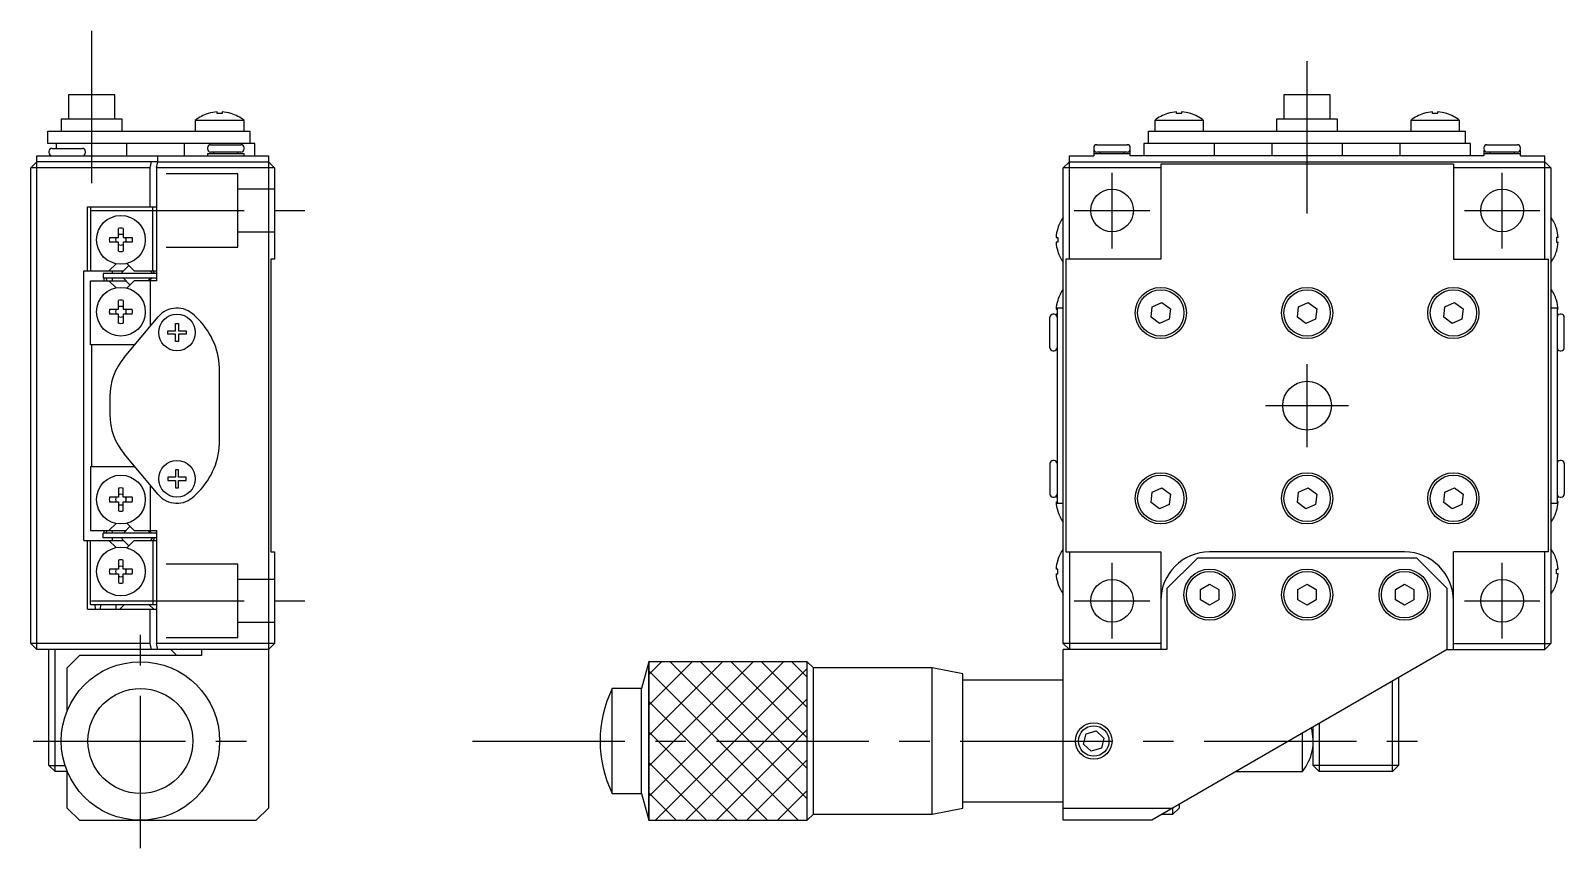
# Model space of a CAD drawing. Extents: x 35 to 392, y -26 to 175.
# Drawn here: x 266.4 to 392.2, y 61.8 to 128.8 of the extents above; entities that cross this region are included whole.
import ezdxf

# ---------------------------------------------------------------- set-up
doc = ezdxf.new("R2010")
doc.units = 0
doc.header["$LTSCALE"] = 10
doc.linetypes.add('CENTER', pattern=[2, 1.25, -0.25, 0.25, -0.25])
doc.linetypes.add('DASHED', pattern=[3.5, 2, -1.5])
doc.layers.get('0').update_dxf_attribs({"linetype": 'CONTINUOUS'})
doc.layers.add('CENTER', color=1, linetype='CENTER')

msp = doc.modelspace()

# ---------------------------------------------------------------- linework, layer by layer
at = {"color": 7, "linetype": 'CONTINUOUS'}
for p, q in [((269.549813, 123.576733), (269.549813, 121.576733)), ((273.349813, 123.576733), (269.549813, 123.576733)), ((273.349813, 121.576733), (273.349813, 123.576733)), ((373.049935, 123.576733), (369.249935, 123.576733)), ((369.249935, 123.576733), (369.249935, 121.576733)), ((373.049935, 121.576733), (373.049935, 123.576733)), ((281.021104, 122.032465), (280.999813, 122.032465)), ((281.749813, 122.032465), (281.749813, 122.164208)), ((282.149813, 122.032465), (281.749813, 122.032465)), ((282.149813, 122.164208), (282.149813, 122.032465)), ((282.899813, 122.032465), (282.878522, 122.032465)), ((359.721227, 122.032465), (359.699935, 122.032465)), ((360.449935, 122.032465), (360.449935, 122.164208)), ((360.849935, 122.032465), (360.449935, 122.032465)), ((360.849935, 122.164208), (360.849935, 122.032465)), ((361.599935, 122.032465), (361.578644, 122.032465)), ((380.721227, 122.032465), (380.699935, 122.032465)), ((381.449935, 122.032465), (381.449935, 122.164208)), ((381.849935, 122.032465), (381.449935, 122.032465)), ((381.849935, 122.164208), (381.849935, 122.032465)), ((382.599935, 122.032465), (382.578644, 122.032465)), ((268.949813, 121.576733), (268.949813, 120.576733)), ((273.949813, 121.576733), (268.949813, 121.576733)), ((273.949813, 120.576733), (273.949813, 121.576733)), ((283.949813, 121.474732), (279.949813, 121.474732)), ((279.949813, 121.474732), (279.949813, 120.576733)), ((283.949813, 120.576733), (283.949813, 121.474732)), ((362.649935, 121.474732), (358.649935, 121.474732)), ((358.649935, 121.474732), (358.649935, 120.576733)), ((362.649935, 120.576733), (362.649935, 121.474732)), ((373.649935, 121.576733), (368.649935, 121.576733)), ((368.649935, 121.576733), (368.649935, 120.576733)), ((373.649935, 120.576733), (373.649935, 121.576733)), ((383.649935, 121.474732), (379.649935, 121.474732)), ((379.649935, 121.474732), (379.649935, 120.576733)), ((383.649935, 120.576733), (383.649935, 121.474732)), ((267.849813, 119.576733), (267.849813, 120.576733)), ((267.849813, 120.576733), (284.449813, 120.576733)), ((284.849813, 119.576733), (267.849813, 119.576733)), ((268.549813, 119.576733), (268.549813, 119.176733)), ((274.349813, 118.576733), (274.349813, 119.576733)), ((279.049813, 119.576733), (279.049813, 118.576733)), ((284.449813, 119.576733), (284.449813, 120.576733)), ((284.849813, 118.576733), (284.849813, 119.576733)), ((357.749935, 119.576733), (357.749935, 118.576733)), ((384.549935, 119.576733), (357.749935, 119.576733)), ((358.149935, 119.576733), (358.149935, 120.576733)), ((358.149935, 120.576733), (384.149935, 120.576733)), ((363.549935, 118.576733), (363.549935, 119.576733)), ((368.249935, 119.576733), (368.249935, 118.576733)), ((374.049935, 118.576733), (374.049935, 119.576733)), ((378.749935, 119.576733), (378.749935, 118.576733)), ((384.149935, 119.576733), (384.149935, 120.576733)), ((384.549935, 118.576733), (384.549935, 119.576733)), ((266.949813, 78.076733), (266.949813, 118.576733)), ((266.949813, 118.576733), (285.949813, 118.576733)), ((267.949813, 118.926733), (267.949813, 118.826733)), ((268.199813, 119.176733), (270.699813, 119.176733)), ((270.949813, 118.826733), (270.949813, 118.926733)), ((276.846271, 118.576733), (276.846271, 118.076733)), ((280.949813, 119.226733), (280.949813, 119.126733)), ((280.949813, 118.726733), (280.949813, 118.576733)), ((283.949813, 118.726733), (280.949813, 118.726733)), ((281.199813, 119.476733), (283.699813, 119.476733)), ((283.699813, 118.876733), (281.199813, 118.876733)), ((281.449813, 118.876733), (281.449813, 118.726733)), ((283.449813, 118.726733), (283.449813, 118.876733)), ((283.949813, 119.126733), (283.949813, 119.226733)), ((283.949813, 118.576733), (283.949813, 118.726733)), ((285.949813, 118.576733), (285.949813, 65.076733)), ((351.649935, 110.076733), (351.649935, 118.576733)), ((351.649935, 118.576733), (353.649935, 118.576733)), ((353.649935, 119.226733), (353.649935, 119.126733)), ((353.649935, 118.926733), (353.649935, 118.826733)), ((356.649935, 118.726733), (353.649935, 118.726733)), ((353.649935, 118.726733), (353.649935, 118.576733)), ((353.899935, 119.476733), (356.399935, 119.476733)), ((356.399935, 118.876733), (353.899935, 118.876733)), ((354.149935, 118.876733), (354.149935, 118.726733)), ((356.149935, 118.726733), (356.149935, 118.876733)), ((356.649935, 119.126733), (356.649935, 119.226733)), ((356.649935, 118.826733), (356.649935, 118.926733)), ((356.649935, 118.576733), (356.649935, 118.726733)), ((385.649935, 118.576733), (356.649935, 118.576733)), ((385.649935, 119.226733), (385.649935, 119.126733)), ((385.649935, 118.926733), (385.649935, 118.826733)), ((388.649935, 118.726733), (385.649935, 118.726733)), ((385.649935, 118.726733), (385.649935, 118.576733)), ((385.899935, 119.476733), (388.399935, 119.476733)), ((388.399935, 118.876733), (385.899935, 118.876733)), ((386.149935, 118.876733), (386.149935, 118.726733)), ((388.149935, 118.726733), (388.149935, 118.876733)), ((388.649935, 119.126733), (388.649935, 119.226733)), ((388.649935, 118.826733), (388.649935, 118.926733)), ((388.649935, 118.576733), (388.649935, 118.726733)), ((388.649935, 118.576733), (390.649935, 118.576733)), ((390.649935, 110.076733), (390.649935, 118.576733)), ((266.949813, 118.076733), (266.449813, 117.576733)), ((266.449813, 78.576733), (266.449813, 117.576733)), ((276.24959, 117.576733), (266.449813, 117.576733)), ((276.846271, 118.076733), (266.949813, 118.076733)), ((276.24959, 114.376733), (276.24959, 117.576733)), ((276.761772, 117.576733), (276.761772, 108.326733)), ((286.449813, 117.576733), (276.761772, 117.576733)), ((276.871049, 118.076733), (285.949813, 118.076733)), ((286.449813, 117.576733), (285.949813, 118.076733)), ((286.449813, 117.576733), (286.449813, 110.076733)), ((351.649935, 118.076733), (351.149935, 117.576733)), ((351.149935, 78.576733), (351.149935, 117.576733)), ((359.149935, 117.576733), (351.149935, 117.576733)), ((351.649935, 118.076733), (390.649935, 118.076733)), ((383.149935, 117.876733), (359.149935, 117.876733)), ((359.149935, 117.876733), (359.149935, 110.076733)), ((383.149935, 117.876733), (383.149935, 110.076733)), ((391.149935, 117.576733), (383.149935, 117.576733)), ((391.149935, 117.576733), (390.649935, 118.076733)), ((391.149935, 117.576733), (391.149935, 78.576733)), ((271.11976, 109.126733), (271.11976, 114.376733)), ((271.11976, 114.376733), (276.761772, 114.376733)), ((271.349754, 114.376733), (271.349754, 109.126733)), ((276.466478, 109.126733), (276.466478, 114.376733)), ((273.649813, 111.876733), (273.649813, 112.605442)), ((274.049813, 112.605442), (274.049813, 111.876733)), ((350.694203, 112.626733), (350.694203, 112.605442)), ((391.605668, 112.626733), (391.605668, 112.605442)), ((272.921104, 111.876733), (273.649813, 111.876733)), ((273.649813, 111.476733), (272.921104, 111.476733)), ((273.649813, 110.748024), (273.649813, 111.476733)), ((274.049813, 111.876733), (274.778522, 111.876733)), ((274.778522, 111.476733), (274.049813, 111.476733)), ((274.049813, 111.476733), (274.049813, 110.748024)), ((350.56246, 111.876733), (350.694203, 111.876733)), ((350.694203, 111.476733), (350.56246, 111.476733)), ((350.694203, 111.876733), (350.694203, 111.476733)), ((350.694203, 110.748024), (350.694203, 110.726733)), ((391.737411, 111.876733), (391.605668, 111.876733)), ((391.605668, 111.876733), (391.605668, 111.476733)), ((391.605668, 111.476733), (391.737411, 111.476733)), ((391.605668, 110.748024), (391.605668, 110.726733)), ((272.871653, 109.126733), (273.472182, 109.713347)), ((274.498376, 109.565667), (273.949677, 109.011552)), ((274.325387, 109.734792), (274.9474, 109.126733)), ((286.449813, 110.076733), (286.149813, 110.076733)), ((286.149813, 110.076733), (286.149813, 86.076733)), ((351.349935, 110.076733), (351.349935, 86.076733)), ((359.149935, 110.076733), (351.349935, 110.076733)), ((383.149935, 110.076733), (390.949935, 110.076733)), ((390.949935, 86.076733), (390.949935, 110.076733)), ((270.811475, 87.026733), (270.811475, 109.126733)), ((270.811475, 109.126733), (274.063732, 109.126733)), ((271.349754, 103.076733), (271.349754, 108.326733)), ((271.349754, 108.326733), (274.272694, 108.326733)), ((272.400165, 108.926733), (272.400165, 108.526733)), ((276.761772, 108.926733), (272.400165, 108.926733)), ((276.761772, 108.526733), (272.400165, 108.526733)), ((272.47954, 108.326752), (272.491807, 108.526805)), ((272.645407, 108.526794), (272.656024, 108.326792)), ((272.871653, 108.326733), (273.472182, 107.740118)), ((273.149813, 108.926733), (273.149813, 109.126733)), ((273.149813, 108.326733), (273.149813, 108.526733)), ((273.949681, 109.011556), (273.898753, 108.926727)), ((274.074977, 108.526763), (274.59534, 107.982562)), ((274.325387, 107.718673), (274.9474, 108.326733)), ((274.9474, 109.126733), (276.761772, 109.126733)), ((276.761772, 108.326733), (274.9474, 108.326733)), ((276.086189, 108.326733), (276.284234, 108.526733)), ((276.214952, 108.351242), (276.19151, 108.326733)), ((276.237927, 108.375446), (276.214952, 108.351242)), ((276.26039, 108.399295), (276.237927, 108.375446)), ((276.24959, 108.326733), (276.24959, 104.566057)), ((276.282297, 108.422741), (276.26039, 108.399295)), ((276.303603, 108.445739), (276.282297, 108.422741)), ((276.324266, 108.468242), (276.303603, 108.445739)), ((276.453849, 108.926883), (276.314953, 109.126656)), ((276.344244, 108.490204), (276.324266, 108.468242)), ((276.363498, 108.511583), (276.344244, 108.490204)), ((276.363448, 108.510228), (276.37833, 108.526831)), ((276.550546, 109.044896), (276.469161, 109.126733)), ((276.608486, 108.926653), (276.550552, 109.04489)), ((276.743326, 108.326733), (276.761772, 108.345224)), ((272.921104, 105.976733), (273.649813, 105.976733)), ((273.649813, 105.976733), (273.649813, 106.705442)), ((274.049813, 106.705442), (274.049813, 105.976733)), ((274.049813, 105.976733), (274.778522, 105.976733)), ((350.56246, 105.976733), (350.649935, 105.976733)), ((351.149935, 106.076733), (350.649935, 106.076733)), ((350.649935, 106.076733), (350.649935, 90.076733)), ((350.694203, 106.726733), (350.694203, 106.705442)), ((358.357157, 105.32816), (358.451674, 106.189012)), ((358.451674, 106.189012), (359.244452, 106.537585)), ((359.244452, 106.537585), (359.942714, 106.025305)), ((359.942714, 106.025305), (359.848197, 105.164453)), ((370.357157, 105.32816), (370.451674, 106.189012)), ((370.451674, 106.189012), (371.244452, 106.537585)), ((371.244452, 106.537585), (371.942714, 106.025305)), ((371.942714, 106.025305), (371.848197, 105.164453)), ((382.357157, 105.32816), (382.451674, 106.189012)), ((382.451674, 106.189012), (383.244452, 106.537585)), ((383.244452, 106.537585), (383.942714, 106.025305)), ((383.942714, 106.025305), (383.848197, 105.164453)), ((391.649935, 106.076733), (391.149935, 106.076733)), ((391.605668, 106.726733), (391.605668, 106.705442)), ((391.649935, 106.076733), (391.649935, 90.076733)), ((391.737411, 105.976733), (391.649935, 105.976733)), ((273.649813, 105.576733), (272.921104, 105.576733)), ((273.649813, 104.848024), (273.649813, 105.576733)), ((274.778522, 105.576733), (274.049813, 105.576733)), ((274.049813, 105.576733), (274.049813, 104.848024)), ((274.119591, 102.027623), (276.917724, 105.362308)), ((278.324813, 104.826733), (278.574813, 104.826733)), ((278.324813, 104.201733), (278.324813, 104.826733)), ((278.574813, 104.826733), (278.574813, 104.201733)), ((279.864027, 105.490946), (280.192454, 105.162519)), ((350.049935, 102.826733), (350.049935, 105.326733)), ((350.399935, 105.576733), (350.299935, 105.576733)), ((350.649935, 105.576733), (350.56246, 105.576733)), ((359.055419, 104.815881), (358.357157, 105.32816)), ((359.848197, 105.164453), (359.055419, 104.815881)), ((371.055419, 104.815881), (370.357157, 105.32816)), ((371.848197, 105.164453), (371.055419, 104.815881)), ((383.055419, 104.815881), (382.357157, 105.32816)), ((383.848197, 105.164453), (383.055419, 104.815881)), ((391.649935, 105.576733), (391.737411, 105.576733)), ((391.999935, 105.576733), (391.899935, 105.576733)), ((392.249935, 102.826733), (392.249935, 105.326733)), ((277.699813, 104.201733), (278.324813, 104.201733)), ((277.699813, 103.951733), (277.699813, 104.201733)), ((278.324813, 103.951733), (277.699813, 103.951733)), ((278.324813, 103.326733), (278.324813, 103.951733)), ((278.574813, 103.326733), (278.324813, 103.326733)), ((278.574813, 104.201733), (279.199813, 104.201733)), ((278.574813, 103.951733), (278.574813, 103.326733)), ((279.199813, 103.951733), (278.574813, 103.951733)), ((279.199813, 104.201733), (279.199813, 103.951733)), ((274.999899, 103.076733), (271.349754, 103.076733)), ((271.449813, 103.076733), (271.449813, 93.076733)), ((350.299935, 102.576733), (350.399935, 102.576733)), ((391.899935, 102.576733), (391.999935, 102.576733)), ((281.949813, 95.233587), (281.949813, 100.919879)), ((272.949813, 98.813685), (272.949813, 97.339781)), ((276.917724, 90.791158), (274.119591, 94.125843)), ((350.049935, 93.326733), (350.049935, 90.826733)), ((350.399935, 93.576733), (350.299935, 93.576733)), ((391.999935, 93.576733), (391.899935, 93.576733)), ((392.249935, 93.326733), (392.249935, 90.826733)), ((271.349754, 93.076733), (271.349754, 87.826733)), ((271.349754, 93.076733), (274.999899, 93.076733)), ((278.324813, 92.201733), (277.699813, 92.201733)), ((277.699813, 92.201733), (277.699813, 91.951733)), ((277.699813, 91.951733), (278.324813, 91.951733)), ((278.574813, 92.826733), (278.324813, 92.826733)), ((278.324813, 92.826733), (278.324813, 92.201733)), ((278.324813, 91.951733), (278.324813, 91.326733)), ((278.574813, 92.201733), (278.574813, 92.826733)), ((279.199813, 92.201733), (278.574813, 92.201733)), ((278.574813, 91.326733), (278.574813, 91.951733)), ((278.574813, 91.951733), (279.199813, 91.951733)), ((279.199813, 91.951733), (279.199813, 92.201733)), ((273.649813, 90.576733), (272.921104, 90.576733)), ((273.649813, 91.305442), (273.649813, 90.576733)), ((274.049813, 90.576733), (274.049813, 91.305442)), ((274.778522, 90.576733), (274.049813, 90.576733)), ((276.24959, 91.587408), (276.24959, 87.826733)), ((278.324813, 91.326733), (278.574813, 91.326733)), ((280.192454, 90.990946), (279.864027, 90.662519)), ((350.299935, 90.576733), (350.399935, 90.576733)), ((350.649935, 90.576733), (350.56246, 90.576733)), ((358.357157, 90.12816), (358.451674, 90.989012)), ((358.451674, 90.989012), (359.244452, 91.337585)), ((359.244452, 91.337585), (359.942714, 90.825305)), ((359.942714, 90.825305), (359.848197, 89.964453)), ((370.357157, 90.12816), (370.451674, 90.989012)), ((370.451674, 90.989012), (371.244452, 91.337585)), ((371.244452, 91.337585), (371.942714, 90.825305)), ((371.942714, 90.825305), (371.848197, 89.964453)), ((382.357157, 90.12816), (382.451674, 90.989012)), ((382.451674, 90.989012), (383.244452, 91.337585)), ((383.244452, 91.337585), (383.942714, 90.825305)), ((383.942714, 90.825305), (383.848197, 89.964453)), ((391.649935, 90.576733), (391.737411, 90.576733)), ((391.899935, 90.576733), (391.999935, 90.576733)), ((272.921104, 90.176733), (273.649813, 90.176733)), ((273.649813, 90.176733), (273.649813, 89.448024)), ((274.049813, 90.176733), (274.778522, 90.176733)), ((274.049813, 89.448024), (274.049813, 90.176733)), ((350.56246, 90.176733), (350.649935, 90.176733)), ((350.649935, 90.076733), (351.149935, 90.076733)), ((350.694203, 89.426733), (350.694203, 89.448024)), ((359.055419, 89.615881), (358.357157, 90.12816)), ((359.848197, 89.964453), (359.055419, 89.615881)), ((371.055419, 89.615881), (370.357157, 90.12816)), ((371.848197, 89.964453), (371.055419, 89.615881)), ((383.055419, 89.615881), (382.357157, 90.12816)), ((383.848197, 89.964453), (383.055419, 89.615881)), ((391.149935, 90.076733), (391.649935, 90.076733)), ((391.605668, 89.426733), (391.605668, 89.448024)), ((391.737411, 90.176733), (391.649935, 90.176733)), ((272.871653, 87.826733), (273.472182, 88.413347)), ((274.595366, 88.170928), (274.074944, 87.626663)), ((274.325387, 88.434792), (274.9474, 87.826733)), ((270.811475, 87.026733), (274.063732, 87.026733)), ((271.11976, 81.376733), (271.11976, 87.026733)), ((271.349754, 87.826733), (274.272699, 87.826733)), ((271.349754, 81.776733), (271.349754, 87.026733)), ((272.400165, 87.226733), (272.400165, 87.626733)), ((276.761772, 87.626733), (272.400165, 87.626733)), ((276.761772, 87.226733), (272.400165, 87.226733)), ((272.491809, 87.626635), (272.47954, 87.826725)), ((272.656024, 87.826677), (272.645406, 87.62665)), ((272.871653, 87.026733), (273.472182, 86.440118)), ((273.149813, 87.626733), (273.149813, 87.826733)), ((273.149813, 87.026733), (273.149813, 87.226733)), ((273.898741, 87.226776), (273.949677, 87.141913)), ((273.949677, 87.141914), (274.498376, 86.587799)), ((274.325387, 86.418673), (274.9474, 87.026733)), ((274.9474, 87.826733), (276.761772, 87.826733)), ((274.9474, 87.026733), (276.761772, 87.026733)), ((276.284234, 87.626733), (276.086189, 87.826733)), ((276.231255, 87.785068), (276.19151, 87.826733)), ((276.269547, 87.744394), (276.231255, 87.785068)), ((276.306163, 87.704949), (276.269547, 87.744394)), ((276.34089, 87.666964), (276.306163, 87.704949)), ((276.314966, 87.026825), (276.453823, 87.226528)), ((276.378307, 87.62666), (276.343229, 87.665592)), ((276.466478, 87.026733), (276.466478, 81.776733)), ((276.469161, 87.026733), (276.550546, 87.108569)), ((276.550547, 87.108569), (276.608483, 87.226787)), ((276.761772, 87.808241), (276.743326, 87.826733)), ((276.761772, 87.826733), (276.761772, 78.576733)), ((286.149813, 86.076733), (286.449813, 86.076733)), ((286.449813, 86.076733), (286.449813, 78.576733)), ((351.349935, 86.076733), (359.149935, 86.076733)), ((351.649935, 86.076733), (351.649935, 78.076733)), ((359.149935, 86.076733), (359.149935, 78.076733)), ((362.149935, 85.576733), (359.649935, 83.076733)), ((380.149935, 85.576733), (362.149935, 85.576733)), ((379.149935, 86.076733), (363.149935, 86.076733)), ((382.649935, 83.076733), (380.149935, 85.576733)), ((383.149935, 78.076733), (383.149935, 86.076733)), ((390.949935, 86.076733), (383.149935, 86.076733)), ((390.649935, 78.076733), (390.649935, 86.076733)), ((273.649813, 84.676733), (272.921104, 84.676733)), ((273.649813, 85.405442), (273.649813, 84.676733)), ((274.049813, 84.676733), (274.049813, 85.405442)), ((274.778522, 84.676733), (274.049813, 84.676733)), ((350.694203, 84.676733), (350.56246, 84.676733)), ((350.694203, 85.405442), (350.694203, 85.426733)), ((350.694203, 84.276733), (350.694203, 84.676733)), ((391.605668, 85.405442), (391.605668, 85.426733)), ((391.605668, 84.676733), (391.737411, 84.676733)), ((391.605668, 84.276733), (391.605668, 84.676733)), ((272.921104, 84.276733), (273.649813, 84.276733)), ((273.649813, 84.276733), (273.649813, 83.548024)), ((274.049813, 83.548024), (274.049813, 84.276733)), ((274.049813, 84.276733), (274.778522, 84.276733)), ((350.56246, 84.276733), (350.694203, 84.276733)), ((350.694203, 83.526733), (350.694203, 83.548024)), ((359.649935, 83.076733), (359.649935, 78.077733)), ((362.399935, 83.009746), (363.149935, 83.442758)), ((363.149935, 83.442758), (363.899935, 83.009746)), ((370.399935, 83.009746), (371.149935, 83.442758)), ((371.149935, 83.442758), (371.899935, 83.009746)), ((378.399935, 83.009746), (379.149935, 83.442758)), ((379.149935, 83.442758), (379.899935, 83.009746)), ((382.649935, 78.076733), (382.649935, 83.076733)), ((391.737411, 84.276733), (391.605668, 84.276733)), ((391.605668, 83.526733), (391.605668, 83.548024)), ((271.349754, 81.776733), (276.761772, 81.776733)), ((271.765625, 81.376733), (271.729923, 81.776672)), ((272.184043, 81.776695), (272.15318, 81.376733)), ((273.449813, 81.376733), (273.449813, 81.776733)), ((274.149813, 81.776733), (273.749813, 81.376733)), ((276.549813, 81.376733), (276.149813, 81.776733)), ((362.399935, 82.14372), (362.399935, 83.009746)), ((363.149935, 81.710707), (362.399935, 82.14372)), ((363.899935, 82.14372), (363.149935, 81.710707)), ((363.899935, 83.009746), (363.899935, 82.14372)), ((370.399935, 82.14372), (370.399935, 83.009746)), ((371.149935, 81.710707), (370.399935, 82.14372)), ((371.899935, 82.14372), (371.149935, 81.710707)), ((371.899935, 83.009746), (371.899935, 82.14372)), ((378.399935, 82.14372), (378.399935, 83.009746)), ((379.149935, 81.710707), (378.399935, 82.14372)), ((379.899935, 82.14372), (379.149935, 81.710707)), ((379.899935, 83.009746), (379.899935, 82.14372)), ((271.11976, 81.376733), (276.761772, 81.376733)), ((276.24959, 78.576733), (276.24959, 81.376733)), ((266.949813, 78.076733), (266.449813, 78.576733)), ((276.24959, 78.576733), (266.449813, 78.576733)), ((285.949813, 78.076733), (266.949813, 78.076733)), ((267.949813, 68.576733), (267.949813, 78.076733)), ((268.449813, 68.076733), (268.449813, 78.076733)), ((286.449813, 78.576733), (276.761772, 78.576733)), ((278.449813, 77.576733), (277.949813, 78.076733)), ((280.449813, 78.076733), (280.449813, 77.576733)), ((286.449813, 78.576733), (285.949813, 78.076733)), ((351.149935, 78.576733), (351.649935, 78.076733)), ((359.149935, 78.576733), (351.149935, 78.576733)), ((359.650935, 78.076733), (351.149935, 78.076733)), ((351.149935, 64.076733), (351.149935, 78.076733)), ((382.649936, 78.076732), (358.401224, 64.076733)), ((382.649935, 78.076733), (390.649935, 78.076733)), ((383.149935, 78.576733), (391.149935, 78.576733)), ((390.649935, 78.076733), (391.149935, 78.576733)), ((270.449813, 77.576733), (269.449813, 76.576733)), ((280.449813, 77.576733), (270.449813, 77.576733)), ((317.149928, 77.076732), (316.56044, 74.876733)), ((330.149929, 77.076732), (317.149928, 77.076732)), ((317.149928, 64.076734), (317.149928, 77.076732)), ((330.149929, 77.076732), (317.149928, 77.076732)), ((317.149928, 77.076732), (317.149928, 64.076734)), ((330.649931, 76.576729), (330.149929, 77.076732)), ((330.149929, 64.076734), (330.149929, 77.076732)), ((330.149929, 64.076734), (330.149929, 77.076732)), ((269.449813, 73.07673), (269.449813, 76.576733)), ((340.399936, 76.576729), (330.649931, 76.576729)), ((330.649931, 64.576737), (330.649931, 76.576729)), ((342.899935, 76.07673), (340.399936, 76.576729)), ((340.399936, 64.576737), (340.399936, 76.576729)), ((342.899935, 65.076736), (342.899935, 76.07673)), ((351.149935, 75.576733), (342.899935, 75.576733)), ((378.649935, 75.767332), (378.649935, 68.576733)), ((316.56044, 74.876733), (314.149929, 74.876733)), ((314.149929, 66.276733), (314.149929, 74.876733)), ((316.56044, 66.276733), (316.56044, 74.876733)), ((378.149935, 68.076733), (378.149935, 75.478657)), ((371.649935, 68.576733), (371.649935, 71.72588)), ((372.149935, 72.014555), (372.149935, 68.076733)), ((352.819689, 70.330379), (353.021464, 71.172571)), ((353.021464, 71.172571), (353.851711, 71.418924)), ((353.851711, 71.418924), (354.480182, 70.823086)), ((354.480182, 70.823086), (354.278407, 69.980895)), ((370.772426, 68.076737), (370.772426, 71.21925)), ((353.44816, 69.734541), (352.819689, 70.330379)), ((354.278407, 69.980895), (353.44816, 69.734541)), ((268.449813, 68.076733), (267.949813, 68.576733)), ((267.949813, 68.576733), (269.265156, 68.576733)), ((269.449813, 68.076733), (268.449813, 68.076733)), ((269.449813, 65.076733), (269.449813, 68.076735)), ((365.329434, 68.076737), (370.772426, 68.076737)), ((372.149935, 68.076733), (371.649935, 68.576733)), ((378.649935, 68.576733), (371.649935, 68.576733)), ((378.149935, 68.076733), (372.149935, 68.076733)), ((378.649935, 68.576733), (378.149935, 68.076733)), ((314.149929, 66.276733), (316.56044, 66.276733)), ((316.56044, 66.276733), (317.149928, 64.076734)), ((342.899935, 65.576733), (351.149935, 65.576733)), ((269.449813, 65.076733), (270.449813, 64.076733)), ((284.949813, 64.076733), (285.949813, 65.076733)), ((330.149929, 64.076734), (330.649931, 64.576737)), ((330.649931, 64.576737), (340.399936, 64.576737)), ((340.399936, 64.576737), (342.899935, 65.076736)), ((351.149935, 65.076733), (360.133275, 65.076733)), ((359.26725, 64.576733), (360.149935, 64.576733)), ((360.149935, 64.576733), (360.149935, 65.086352)), ((360.149935, 64.576733), (360.649935, 65.076733)), ((360.649935, 65.375027), (360.649935, 65.076733)), ((270.449813, 64.076733), (284.949813, 64.076733)), ((317.149928, 64.076734), (330.149929, 64.076734)), ((317.149928, 64.076734), (330.149929, 64.076734)), ((358.401224, 64.076733), (351.149935, 64.076733))]:
    msp.add_line(p, q, dxfattribs=at)
at = {"color": 3, "linetype": 'DASHED'}
for p, q in [((281.449813, 117.076733), (277.555498, 117.076733)), ((283.449813, 117.076733), (281.449813, 117.076733)), ((283.449813, 111.076733), (283.449813, 117.076733)), ((286.449813, 115.826733), (283.449813, 115.826733)), ((283.449813, 112.326733), (286.449813, 112.326733)), ((277.555521, 111.076733), (283.449813, 111.076733)), ((283.449813, 85.076733), (277.555498, 85.076733)), ((283.449813, 79.076733), (283.449813, 85.076733)), ((286.449813, 83.826733), (283.449813, 83.826733)), ((283.449813, 80.326733), (286.449813, 80.326733)), ((277.555521, 79.076733), (283.449813, 79.076733))]:
    msp.add_line(p, q, dxfattribs=at)
at = {"color": 3, "linetype": 'CONTINUOUS'}
for p, q in [((317.149928, 76.023128), (318.203533, 77.076732)), ((317.149928, 73.523128), (320.703533, 77.076732)), ((317.149928, 71.023128), (323.203533, 77.076732)), ((317.149928, 68.523128), (325.703533, 77.076732)), ((317.149928, 66.023128), (328.203533, 77.076732)), ((318.896603, 77.076732), (330.149929, 65.823406)), ((321.396603, 77.076732), (330.149929, 68.323406)), ((323.896603, 77.076732), (330.149929, 70.823406)), ((326.396603, 77.076732), (330.149929, 73.323406)), ((328.896603, 77.076732), (330.149929, 75.823406)), ((317.149928, 76.323407), (329.396601, 64.076734)), ((317.703535, 64.076734), (330.149929, 76.523129)), ((317.149928, 73.823407), (326.896601, 64.076734)), ((320.203535, 64.076734), (330.149929, 74.023129)), ((317.149928, 71.323407), (324.396601, 64.076734)), ((322.703535, 64.076734), (330.149929, 71.523129)), ((317.149928, 68.823407), (321.896601, 64.076734)), ((325.203535, 64.076734), (330.149929, 69.023129)), ((317.149928, 66.323407), (319.396601, 64.076734)), ((327.703535, 64.076734), (330.149929, 66.523129))]:
    msp.add_line(p, q, dxfattribs=at)
at = {"color": 7, "linetype": 'CONTINUOUS'}
for centre, radius in [((355.149935, 114.076733), 1.75), ((387.149935, 114.076733), 1.75), ((273.849813, 111.676733), 2), ((273.849813, 105.776733), 2), ((359.149935, 105.676733), 2.1), ((359.149935, 105.676733), 1.9), ((371.149935, 105.676733), 2.1), ((371.149935, 105.676733), 1.9), ((383.149935, 105.676733), 2.1), ((383.149935, 105.676733), 1.9), ((278.449813, 104.076733), 1.5), ((371.149935, 98.076733), 2), ((278.449813, 92.076733), 1.5), ((273.849813, 90.376733), 2), ((359.149935, 90.476733), 2.1), ((359.149935, 90.476733), 1.9), ((371.149935, 90.476733), 2.1), ((371.149935, 90.476733), 1.9), ((383.149935, 90.476733), 2.1), ((383.149935, 90.476733), 1.9), ((273.849813, 84.476733), 2), ((363.149935, 82.576733), 2.1), ((363.149935, 82.576733), 1.9), ((371.149935, 82.576733), 2.1), ((371.149935, 82.576733), 1.9), ((379.149935, 82.576733), 2.1), ((379.149935, 82.576733), 1.9), ((355.149935, 82.076733), 1.75), ((387.149935, 82.076733), 1.75), ((275.449813, 70.576733), 6.499999), ((275.449813, 70.576733), 4.3), ((353.649935, 70.576733), 1.25)]:
    msp.add_circle(centre, radius, dxfattribs=at)
at = {"color": 3, "linetype": 'CONTINUOUS'}
msp.add_circle((353.649935, 70.576733), 1.5, dxfattribs=at)
at = {"color": 7, "linetype": 'CONTINUOUS'}
for centre, radius, start, end in [((281.949813, 118.976733), 3.2, 107.270005, 128.682187), ((281.949813, 118.976733), 3.193744, 93.59035, 106.905258), ((281.949813, 118.976733), 3.193744, 73.094742, 86.40965), ((281.949813, 118.976733), 3.2, 51.317813, 72.729995), ((360.649935, 118.976733), 3.2, 107.270005, 128.682187), ((360.649935, 118.976733), 3.193744, 93.59035, 106.905258), ((360.649935, 118.976733), 3.193744, 73.094742, 86.40965), ((360.649935, 118.976733), 3.2, 51.317813, 72.729995), ((381.649935, 118.976733), 3.2, 107.270005, 128.682187), ((381.649935, 118.976733), 3.193744, 93.59035, 106.905258), ((381.649935, 118.976733), 3.193744, 73.094742, 86.40965), ((381.649935, 118.976733), 3.2, 51.317813, 72.729995), ((268.199813, 118.926733), 0.25, 90, 180), ((268.199813, 118.826733), 0.25, 180, 270), ((270.699813, 118.926733), 0.25, 0, 90), ((270.699813, 118.826733), 0.25, 270, 0), ((281.199813, 119.226733), 0.25, 90, 180), ((281.199813, 119.126733), 0.25, 180, 270), ((283.699813, 119.226733), 0.25, 0, 90), ((283.699813, 119.126733), 0.25, 270, 0), ((353.899935, 119.226733), 0.25, 90, 180), ((353.899935, 119.126733), 0.25, 180, 270), ((353.899935, 118.926733), 0.25, 156.421822, 180), ((353.899935, 118.826733), 0.25, 180, 203.578025), ((356.399935, 119.226733), 0.25, 0, 90), ((356.399935, 119.126733), 0.25, 270, 0), ((356.399935, 118.926733), 0.25, 0, 23.578178), ((356.399935, 118.826733), 0.25, 336.421822, 0), ((385.899935, 119.226733), 0.25, 90, 180), ((385.899935, 119.126733), 0.25, 180, 270), ((385.899935, 118.926733), 0.25, 156.421822, 180), ((385.899935, 118.826733), 0.25, 180, 203.578031), ((388.399935, 119.226733), 0.25, 0, 90), ((388.399935, 119.126733), 0.25, 270, 0), ((388.399935, 118.926733), 0.25, 0, 23.578178), ((388.399935, 118.826733), 0.25, 336.421971, 0), ((186.449813, 137.576733), 92, 347.444142, 347.762966), ((186.449813, 137.576733), 92.5, 347.51311, 347.830128), ((353.749935, 111.676733), 3.2, 144.340912, 162.729995), ((388.549935, 111.676733), 3.2, 17.270005, 35.659088), ((273.849813, 111.676733), 0.95, 77.846803, 102.153197), ((273.849813, 111.676733), 0.435085, 62.633517, 117.366483), ((353.749935, 111.676733), 3.193744, 163.094742, 176.40965), ((388.549935, 111.676733), 3.193744, 3.59035, 16.905258), ((273.849813, 111.676733), 0.95, 167.846803, 192.153197), ((273.849813, 111.676733), 0.435085, 152.633517, 207.366483), ((273.849813, 111.676733), 0.435085, 242.633517, 297.366483), ((273.849813, 111.676733), 0.95, 257.846803, 282.153197), ((273.849813, 111.676733), 0.435085, 332.633517, 27.366483), ((273.849813, 111.676733), 0.95, 347.846803, 12.153197), ((353.749935, 111.676733), 3.193744, 183.59035, 196.905258), ((353.749935, 111.676733), 3.2, 197.270005, 215.659088), ((388.549935, 111.676733), 3.2, 324.340912, 342.729995), ((388.549935, 111.676733), 3.193744, 343.094742, 356.40965), ((353.749935, 105.776733), 3.2, 144.340912, 162.729995), ((388.549935, 105.776733), 3.2, 17.270005, 35.659088), ((273.849813, 105.776733), 0.95, 167.846803, 192.153197), ((273.849813, 105.776733), 0.435085, 152.633517, 207.366483), ((273.849813, 105.776733), 0.95, 77.846803, 102.153197), ((273.849813, 105.776733), 0.435085, 62.633517, 117.366483), ((273.849813, 105.776733), 0.435085, 332.633517, 27.366483), ((273.849813, 105.776733), 0.95, 347.846803, 12.153197), ((278.449813, 104.076733), 2, 45, 140), ((353.749935, 105.776733), 3.193744, 163.094742, 176.40965), ((388.549935, 105.776733), 3.193744, 3.59035, 16.905258), ((273.849813, 105.776733), 0.435085, 242.633517, 297.366483), ((273.849813, 105.776733), 0.95, 257.846803, 282.153197), ((275.949813, 100.919879), 6, 0, 45), ((350.299935, 105.326733), 0.25, 90, 180), ((350.399935, 105.326733), 0.25, 0, 90), ((353.749935, 105.776733), 3.193744, 183.59035, 184.744041), ((391.899935, 105.326733), 0.25, 90, 180), ((388.549935, 105.776733), 3.193744, 355.255959, 356.40965), ((391.999935, 105.326733), 0.25, 0, 90), ((277.949813, 98.813685), 5, 140, 180), ((350.299935, 102.826733), 0.25, 180, 270), ((350.399935, 102.826733), 0.25, 270, 0), ((391.899935, 102.826733), 0.25, 180, 270), ((391.999935, 102.826733), 0.25, 270, 0), ((277.949813, 97.339781), 5, 180, 220), ((275.949813, 95.233587), 6, 315, 0), ((350.299935, 93.326733), 0.25, 90, 180), ((350.399935, 93.326733), 0.25, 0, 90), ((391.899935, 93.326733), 0.25, 90, 180), ((391.999935, 93.326733), 0.25, 0, 90), ((273.849813, 90.376733), 0.95, 167.846803, 192.153197), ((273.849813, 90.376733), 0.435085, 152.633517, 207.366483), ((273.849813, 90.376733), 0.95, 77.846803, 102.153197), ((273.849813, 90.376733), 0.435085, 62.633517, 117.366483), ((273.849813, 90.376733), 0.435085, 332.633517, 27.366483), ((273.849813, 90.376733), 0.95, 347.846803, 12.153197), ((278.449813, 92.076733), 2, 220, 315), ((350.299935, 90.826733), 0.25, 180, 270), ((350.399935, 90.826733), 0.25, 270, 0), ((353.749935, 90.376733), 3.193744, 175.255959, 176.40965), ((391.899935, 90.826733), 0.25, 180, 270), ((388.549935, 90.376733), 3.193744, 3.59035, 4.744041), ((391.999935, 90.826733), 0.25, 270, 0), ((273.849813, 90.376733), 0.435085, 242.633517, 297.366483), ((273.849813, 90.376733), 0.95, 257.846803, 282.153197), ((353.749935, 90.376733), 3.193744, 183.59035, 196.905258), ((353.749935, 90.376733), 3.2, 197.270005, 215.659088), ((388.549935, 90.376733), 3.2, 324.340912, 342.729995), ((388.549935, 90.376733), 3.193744, 343.094742, 356.40965), ((353.749935, 84.476733), 3.2, 144.340912, 162.729995), ((363.149935, 82.076733), 4, 90, 180), ((379.149935, 82.076733), 4, 0, 90), ((388.549935, 84.476733), 3.2, 17.270005, 35.659088), ((273.849813, 84.476733), 0.95, 167.846803, 192.153197), ((273.849813, 84.476733), 0.435085, 152.633517, 207.366483), ((273.849813, 84.476733), 0.95, 77.846803, 102.153197), ((273.849813, 84.476733), 0.435085, 62.633517, 117.366483), ((273.849813, 84.476733), 0.435085, 332.633517, 27.366483), ((273.849813, 84.476733), 0.95, 347.846803, 12.153197), ((353.749935, 84.476733), 3.193744, 163.094742, 176.40965), ((388.549935, 84.476733), 3.193744, 3.59035, 16.905258), ((273.849813, 84.476733), 0.435085, 242.633517, 297.366483), ((273.849813, 84.476733), 0.95, 257.846803, 282.153197), ((353.749935, 84.476733), 3.193744, 183.59035, 196.905258), ((353.749935, 84.476733), 3.2, 197.270005, 215.659088), ((388.549935, 84.476733), 3.2, 324.340912, 342.729995), ((388.549935, 84.476733), 3.193744, 343.094742, 356.40965), ((186.449813, 58.576733), 92, 12.237034, 12.555858), ((186.449813, 58.576733), 92.5, 12.169872, 12.48689), ((359.649935, 78.076733), 0.001, 180, 90), ((322.89493, 70.57673), 9.745001, 153.816202, 206.183785), ((367.649931, 70.57673), 3.999997, 321.317827, 15.451316)]:
    msp.add_arc(centre, radius, start, end, dxfattribs=at)
at = {"layer": 'CENTER', "color": 1, "linetype": 'CENTER'}
for p, q in [((271.449813, 128.826733), (271.449813, 113.826733)), ((371.149935, 113.826733), (371.149935, 128.826733)), ((355.149935, 110.976733), (355.149935, 117.176733)), ((387.149935, 110.976733), (387.149935, 117.176733)), ((271.449813, 114.076733), (291.449813, 114.076733)), ((352.049935, 114.076733), (358.249935, 114.076733)), ((384.049935, 114.076733), (390.249935, 114.076733)), ((371.149935, 94.676733), (371.149935, 101.476733)), ((367.749935, 98.076733), (374.549935, 98.076733)), ((355.149935, 78.976733), (355.149935, 85.176733)), ((387.149935, 78.976733), (387.149935, 85.176733)), ((271.449813, 82.076733), (291.449813, 82.076733)), ((352.049935, 82.076733), (358.249935, 82.076733)), ((384.049935, 82.076733), (390.249935, 82.076733)), ((275.449813, 61.776734), (275.449813, 79.376732)), ((266.649814, 70.576733), (284.249812, 70.576733)), ((302.699932, 70.576733), (382.699932, 70.576733))]:
    msp.add_line(p, q, dxfattribs=at)

doc.saveas('drawing.dxf')
